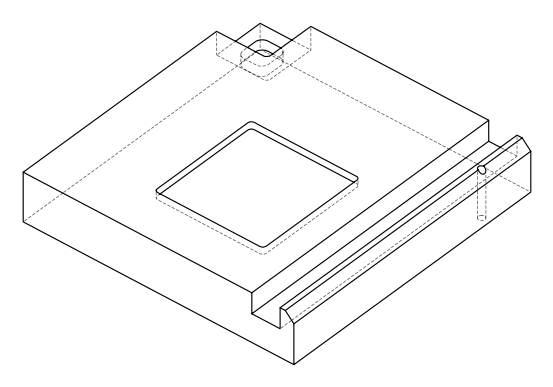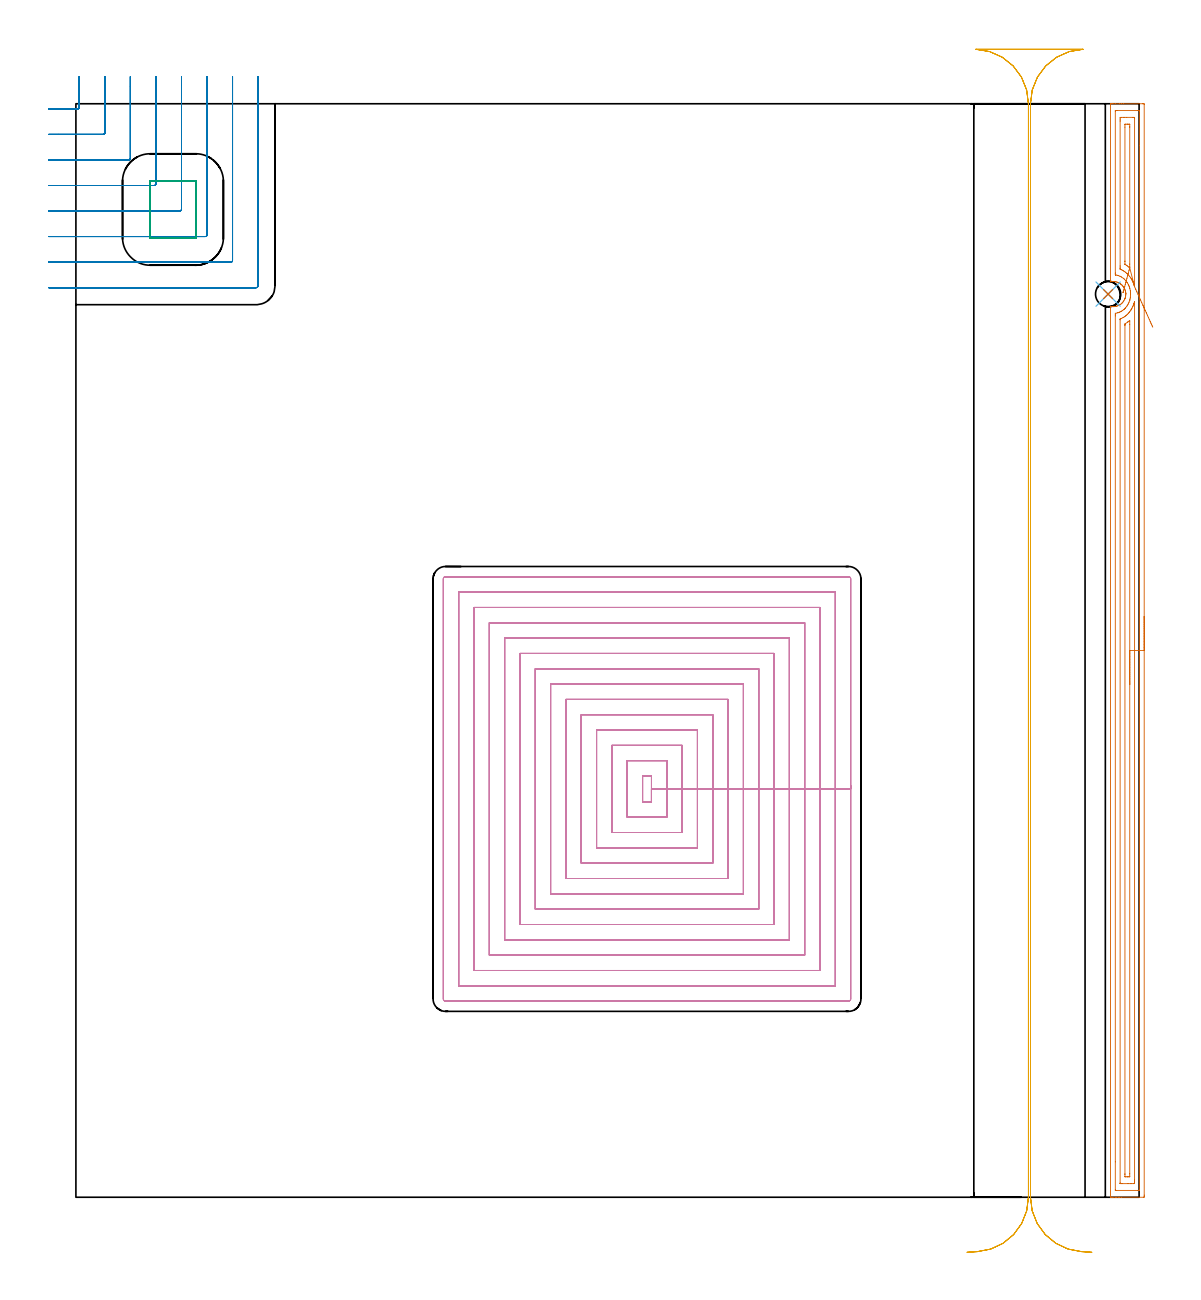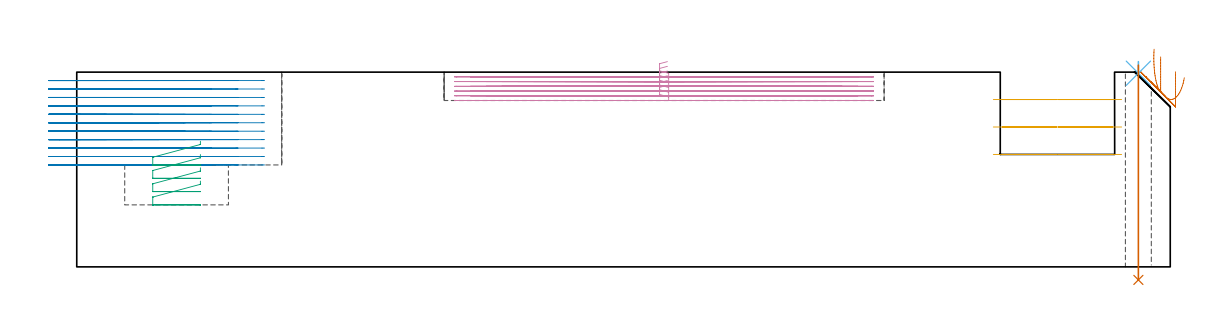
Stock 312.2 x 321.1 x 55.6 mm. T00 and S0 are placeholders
(PLAN: 7 operations, 6 tool changes, 74.8 min)
(1 AREA_MILL | FG_CHAMFER_SURFACE | UGT0205_001 | 10.59 min | 15744 mm3)
(2 MILL_CORNER_NOTCH_RECTANGULAR | CORNER_NOTCH_RECTANGULAR | NXT0201_013 | Follow Part, ap 2.5, ae 75% | 14.4 min | 91287 mm3)
(3 MILL_RECTANGULAR_POCKET | POCKET_RECTANGULAR_STRAIGHT | UGT0201_008 | Follow Part, ap 4, ae 75% | 0.92 min | 10403 mm3)
(4 MILL_RECTANGULAR_POCKET_1 | POCKET_RECTANGULAR_STRAIGHT_1 | UGT0201_014 | Follow Part, ap 1.5, ae 75% | 43.88 min | 132788 mm3)
(5 MILL_RECTANGULAR_SLOT | SLOT_RECTANGULAR | UGT0201_004 | Follow Part, ap 8, ae 75% | 4.71 min | 246013 mm3)
(6 SPOT_DRILL | STEP1HOLE | NXT0321_9005460120000 | 0.03 min | 0 mm3)
(7 DRILL_THROUGH_HOLE_INTO_CENTER | STEP1HOLE | UGT0301_194 | 0.25 min | 2324 mm3)
(TOOL UGT0205_001 | Chamfer Mill 20 x 3 x 45 deg. | D20 FL50 Z2)
(TOOL NXT0201_013 | ENDMILL 10mm | D10 FL30 Z4)
(TOOL UGT0201_008 | End Mill 16 mm | D16 FL32 Z4)
(TOOL UGT0201_014 | End mill 6 mm | D6 FL24 Z4)
(TOOL UGT0201_004 | End Mill 32 mm | D32 FL53 Z6)
(TOOL NXT0321_9005460120000 | NC Spot Drill, 142deg, 12mm, Carbide, Uncoated | D12 PA142 FL30 Z2)
(TOOL UGT0301_194 | Twist Drill 7.4 mm | D7.4 PA118 FL66 Z2)
(OP 1 AREA_MILL)
G17 G21 G94 G90
T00 M6
G54
G17 G0 G90 X313.7 Y170.55 S1061 M3
G43 Z65.6 H0
Z55.7
G94 G1 Y170.512 Z54.828 F250.
Y170.398 Z53.963
Y170.209 Z53.112
Y169.947 Z52.28
Y169.613 Z51.474
Y169.21 Z50.7
Y168.742 Z49.964
Y168.21 Z49.272
Y167.621 Z48.629
Y166.978 Z48.04
Y166.286 Z47.508
Y165.55 Z47.04
Y164.776 Z46.637
Y163.97 Z46.303
Y163.138 Z46.041
Y162.286 Z45.852
Y161.422 Z45.738
Y160.55 Z45.7
Y0.62
X313.697 Y0.246 Z45.702
X313.692 Y0.01 Z45.706
X313.453 Y0. Z45.944
X306.978 Z52.417
X306.434 Z52.963
X306.091 Z53.305
X305.548 Z53.848
X305.205 Z54.19
X304.519 Z54.88
X304.201 Z55.198
X303.829 Z55.562
X303.803 Y0.009 Z55.588
X303.8 Y0.173 Z55.6
Y261.512
X303.805 Y261.576 Z55.592
X303.899 Y261.569 Z55.498
X303.996 Y261.553 Z55.403
X304.2 Y261.528 Z55.199
X304.607 Y261.512 Z54.793
X305.049 Y261.539 Z54.35
X305.205 Y261.568 Z54.193
X305.487 Y261.62 Z53.91
X305.648 Y261.671 Z53.748
X305.935 Y261.763 Z53.463
X306.369 Y261.963 Z53.03
X306.534 Y262.063 Z52.865
X306.666 Y262.142 Z52.733
X306.949 Y262.346 Z52.45
X307.25 Y262.63 Z52.149
X307.273 Y262.657 Z52.126
X307.503 Y262.923 Z51.897
X307.726 Y263.239 Z51.672
X307.952 Y263.66 Z51.445
X308.001 Y263.781 Z51.397
X308.046 Y263.894 Z51.35
X308.131 Y264.099 Z51.269
X308.141 Y264.132 Z51.258
X308.197 Y264.352 Z51.203
X308.237 Y264.575 Z51.161
X308.243 Y264.639 Z51.153
X308.264 Y264.828 Z51.134
X308.283 Y265.025 Z51.109
X308.281 Y265.085 Z51.106
X308.279 Y265.264 Z51.105
X308.28 Y265.329 Z51.11
Y265.33
X308.279 Y265.443 Z51.111
Y265.47 Z51.112
Y265.473 Z51.113
X308.269 Y265.568 Z51.12
X308.266 Y265.622 Z51.127
X308.261 Y265.696 Z51.136
X308.221 Y265.918 Z51.176
X308.206 Y265.979 Z51.19
X308.141 Y266.258 Z51.259
X308.131 Y266.298 Z51.269
X308.035 Y266.558 Z51.365
X307.925 Y266.811 Z51.474
X307.892 Y266.872 Z51.507
X307.798 Y267.048 Z51.601
X307.695 Y267.214 Z51.705
X307.655 Y267.277 Z51.744
X307.568 Y267.393 Z51.828
X307.514 Y267.468 Z51.884
X307.495 Y267.495 Z51.904
X307.321 Y267.704 Z52.079
X307.25 Y267.777 Z52.15
X307.215 Y267.81 Z52.185
X307.046 Y267.967 Z52.354
X306.978 Y268.022 Z52.422
X306.832 Y268.142 Z52.568
X306.731 Y268.213 Z52.668
X306.604 Y268.301 Z52.793
X306.534 Y268.343 Z52.861
X306.367 Y268.444 Z53.029
X306.24 Y268.511 Z53.156
X306.216 Y268.523 Z53.18
X306.064 Y268.597 Z53.334
X305.891 Y268.659 Z53.508
X305.778 Y268.7 Z53.62
X305.487 Y268.782 Z53.911
X305.205 Y268.833 Z54.193
X305.049 Y268.861 Z54.349
X304.771 Y268.878 Z54.627
X304.606 Y268.888 Z54.792
X304.283 Y268.881 Z55.114
X303.847 Y268.827 Z55.548
X303.805 Y268.824 Z55.59
X303.8 Y269.106 Z55.6
Y320.927
X303.803 Y321.091 Z55.588
X303.829 Y321.1 Z55.562
X304.202 Z55.198
X304.519 Z54.881
X305.205 Z54.19
X306.434 Z52.963
X306.978 Z52.417
X307.592 Z51.803
X313.181 Z46.216
X313.455 Y321.098 Z45.943
X313.692 Y321.09 Z45.706
X313.699 Y320.852 Z45.699
X313.7 Y160.55 Z45.7
X312.286 Z47.114
X312.285 Y2.186 Z47.115
X312.284 Y2.075 Z47.116
X312.281 Y2.021 Z47.119
X312.28 Y2.014 Z47.12
X312.268 Y2.01 Z47.132
X312.215 Y2.006 Z47.185
X311.812 Y2.001 Z47.588
X305.608 Y2. Z53.792
X305.352 Y2.004 Z54.048
X305.24 Y2.008 Z54.16
X305.223 Y2.01 Z54.177
X305.221 Y2.026 Z54.179
X305.217 Y2.077 Z54.183
X305.215 Y2.184 Z54.185
X305.214 Y10.411 Z54.186
Y258.822
X305.217 Y259.273 Z54.183
X305.22 Y259.494 Z54.18
X305.221 Y259.541 Z54.179
X305.265 Y259.554 Z54.135
X305.351 Y259.577 Z54.049
X305.973 Y259.725 Z53.427
X306.062 Y259.754 Z53.338
X306.091 Y259.764 Z53.309
X306.447 Y259.906 Z52.953
X306.688 Y260.016 Z52.712
X306.978 Y260.166 Z52.422
X307.257 Y260.336 Z52.143
X307.651 Y260.618 Z51.749
X307.765 Y260.717 Z51.635
X307.864 Y260.81 Z51.536
X308.097 Y261.041 Z51.303
X308.207 Y261.166 Z51.193
X308.495 Y261.512 Z50.905
X308.603 Y261.66 Z50.797
X308.75 Y261.872 Z50.65
X308.942 Y262.211 Z50.458
X309.047 Y262.405 Z50.353
X309.232 Y262.813 Z50.168
X309.421 Y263.299 Z49.979
X309.444 Y263.363 Z49.956
X309.46 Y263.417 Z49.94
X309.472 Y263.464 Z49.928
X309.547 Y263.79 Z49.853
X309.627 Y264.201 Z49.773
X309.636 Y264.275 Z49.764
X309.695 Y265.026 Z49.705
X309.697 Y265.085 Z49.703
X309.691 Y265.501 Z49.709
X309.663 Y265.952 Z49.737
X309.661 Y265.979 Z49.739
X309.636 Y266.16 Z49.764
X309.479 Y266.872 Z49.921
X309.424 Y267.087 Z49.976
X309.278 Y267.492 Z50.122
X309.162 Y267.766 Z50.238
X309.029 Y268.047 Z50.371
X308.75 Y268.533 Z50.65
X308.669 Y268.659 Z50.731
X308.472 Y268.94 Z50.928
X307.909 Y269.553 Z51.491
X307.864 Y269.595 Z51.536
X307.576 Y269.842 Z51.824
X306.978 Y270.241 Z52.422
X306.594 Y270.446 Z52.806
X306.091 Y270.64 Z53.309
X305.818 Y270.721 Z53.582
X305.398 Y270.813 Z54.002
X305.338 Y270.827 Z54.062
X305.274 Y270.842 Z54.126
X305.226 Y270.855 Z54.174
X305.221 Y270.898 Z54.179
X305.214 Y271.33 Z54.186
Y271.34
X305.215 Y318.914 Z54.185
X305.216 Y319.025 Z54.184
X305.219 Y319.079 Z54.181
X305.22 Y319.086 Z54.18
X305.232 Y319.09 Z54.168
X305.285 Y319.094 Z54.115
X305.689 Y319.099 Z53.711
X311.892 Y319.1 Z47.508
X312.149 Y319.096 Z47.251
X312.26 Y319.092 Z47.14
X312.277 Y319.09 Z47.123
X312.28 Y319.074 Z47.12
X312.283 Y319.023 Z47.117
X312.285 Y318.916 Z47.115
X312.286 Y308.818 Z47.114
Y160.55
X310.872 Z48.528
X310.871 Y5.087 Z48.529
X310.87 Y4.736 Z48.53
X310.867 Y4.194 Z48.533
X310.865 Y4.027 Z48.535
X310.706 Y4.009 Z48.694
X310.523 Y4.005 Z48.877
X309.828 Y4. Z49.572
X309.636 Z49.764
X308.942 Z50.458
X307.169 Z52.231
X306.978 Y4.002 Z52.422
X306.786 Y4.005 Z52.614
X306.659 Y4.01 Z52.741
X306.634 Y4.018 Z52.766
X306.633 Y4.035 Z52.767
X306.631 Y4.076 Z52.769
X306.629 Y4.194 Z52.771
Y257.667
X306.63 Y257.802 Z52.77
X306.633 Y257.869 Z52.767
X306.635 Y257.88 Z52.765
X306.654 Y257.893 Z52.746
X306.746 Y257.938 Z52.654
X306.908 Y258.008 Z52.492
X306.978 Y258.041 Z52.422
X307.498 Y258.306 Z51.902
X307.864 Y258.529 Z51.536
X308.041 Y258.653 Z51.359
X308.285 Y258.831 Z51.115
X308.536 Y259.047 Z50.864
X308.75 Y259.25 Z50.65
X308.987 Y259.486 Z50.413
X309.194 Y259.725 Z50.206
X309.394 Y259.969 Z50.006
X309.636 Y260.295 Z49.764
X309.768 Y260.485 Z49.632
X309.851 Y260.618 Z49.549
X310.094 Y261.05 Z49.306
X310.322 Y261.512 Z49.078
X310.385 Y261.65 Z49.015
X310.523 Y261.97 Z48.877
X310.643 Y262.284 Z48.757
X310.686 Y262.405 Z48.714
X310.733 Y262.555 Z48.667
X310.856 Y262.963 Z48.544
X310.867 Y262.976 Z48.533
X310.869 Y262.964 Z48.531
X310.87 Y262.948 Z48.53
X310.872 Y262.405 Z48.528
Y262.208
Y160.55
X309.457 Z49.943
Y6.874
X309.454 Y6.164 Z49.946
X309.451 Y6.06 Z49.949
X309.448 Y6.01 Z49.952
X309.4 Y6.008 Z50.
X309.183 Y6.004 Z50.217
X308.75 Y6. Z50.65
X308.731 Z50.669
X308.311 Y6.004 Z51.089
X308.102 Y6.008 Z51.298
X308.055 Y6.01 Z51.345
X308.05 Y6.043 Z51.35
X308.048 Y6.106 Z51.352
X308.043 Y6.693 Z51.357
Y6.874
Y255.97
X308.044 Y256.151 Z51.356
X308.047 Y256.329 Z51.353
X308.05 Y256.416 Z51.35
X308.061 Y256.45 Z51.339
X308.825 Y256.969 Z50.575
X308.928 Y257.044 Z50.472
X309.104 Y257.185 Z50.296
X309.323 Y257.36 Z50.077
X309.451 Y257.46 Z49.949
X309.455 Y257.227 Z49.945
X309.457 Y256.331 Z49.943
Y160.55
Y159.678 Z49.981
Y158.814 Z50.095
Y157.962 Z50.283
Y157.13 Z50.546
Y156.324 Z50.88
Y155.55 Z51.282
Y154.814 Z51.751
Y154.122 Z52.282
Y153.479 Z52.872
Y152.89 Z53.515
Y152.358 Z54.207
Y151.89 Z54.943
Y151.487 Z55.716
Y151.153 Z56.522
Y150.891 Z57.354
Y150.702 Z58.206
Y150.588 Z59.071
Y150.55 Z59.943
G0 Z65.6
X316.216 Y255.489
Z53.992
G1 X316.066 Y255.823 Z53.2
X315.889 Y256.218 Z52.443
X315.684 Y256.672 Z51.726
X315.455 Y257.182 Z51.056
X315.203 Y257.742 Z50.437
X314.93 Y258.35 Z49.874
X314.638 Y259. Z49.371
X314.329 Y259.688 Z48.932
X314.005 Y260.408 Z48.561
X313.669 Y261.154 Z48.259
X313.324 Y261.922 Z48.031
X312.972 Y262.705 Z47.876
X312.616 Y263.498 Z47.797
X312.258 Y264.293 Z47.794
X311.901 Y265.086 Z47.867
X311.549 Y265.87 Z48.015
X311.203 Y266.64 Z48.238
X310.866 Y267.388 Z48.534
X310.853 Y267.418 Z48.547
X310.843 Y267.443 Z48.557
X310.754 Y267.766 Z48.646
X310.523 Y268.447 Z48.877
X310.438 Y268.659 Z48.962
X310.375 Y268.808 Z49.025
X310.135 Y269.292 Z49.265
X309.988 Y269.553 Z49.412
X309.857 Y269.774 Z49.543
X309.636 Y270.116 Z49.764
X309.393 Y270.446 Z50.007
X308.75 Y271.154 Z50.65
X308.549 Y271.34 Z50.851
X308.173 Y271.646 Z51.227
X307.864 Y271.859 Z51.536
X307.645 Y272.006 Z51.755
X307.259 Y272.233 Z52.141
X306.978 Y272.368 Z52.422
X306.669 Y272.507 Z52.731
X306.641 Y272.52 Z52.759
X306.635 Y272.565 Z52.765
X306.632 Y272.658 Z52.768
X306.629 Y272.776 Z52.771
Y273.127
X306.628 Y273.479 Z52.772
X306.629 Y316.013 Z52.771
X306.63 Y316.364 Z52.77
X306.633 Y316.906 Z52.767
X306.635 Y317.073 Z52.765
X306.795 Y317.091 Z52.605
X306.978 Y317.095 Z52.422
X307.672 Y317.1 Z51.728
X307.864 Z51.536
X308.558 Z50.842
X310.331 Z49.069
X310.523 Y317.098 Z48.877
X310.714 Y317.095 Z48.686
X310.841 Y317.09 Z48.559
X310.866 Y317.082 Z48.534
X310.867 Y317.065 Z48.533
X310.87 Y317.024 Z48.53
X310.871 Y316.906 Z48.529
Y267.766
X310.87 Y267.438 Z48.53
X310.869 Y267.416 Z48.531
X310.866 Y267.388 Z48.534
X309.445 Y272.923 Z49.955
X309.416 Y272.945 Z49.984
X309.384 Y272.97 Z50.016
X309.195 Y273.127 Z50.205
X308.75 Y273.474 Z50.65
X308.43 Y273.698 Z50.97
X308.069 Y273.943 Z51.331
X308.049 Y273.959 Z51.351
X308.047 Y273.977 Z51.353
X308.045 Y274.02 Z51.355
X308.043 Y274.733 Z51.357
Y274.914
Y314.226
X308.046 Y314.936 Z51.354
X308.049 Y315.04 Z51.351
X308.052 Y315.09 Z51.348
X308.1 Y315.092 Z51.3
X308.317 Y315.096 Z51.083
X308.75 Y315.1 Z50.65
X308.769 Z50.631
X309.189 Y315.096 Z50.211
X309.398 Y315.092 Z50.002
X309.445 Y315.09 Z49.955
X309.45 Y315.057 Z49.95
X309.452 Y314.994 Z49.948
X309.457 Y314.407 Z49.943
Y314.226
Y274.02
X309.456 Y273.308 Z49.944
X309.454 Y273.127 Z49.946
X309.45 Y272.943 Z49.95
X309.445 Y272.923 Z49.955
X309.23 Y272.117 Z50.209
X309.021 Y271.336 Z50.536
X308.821 Y270.584 Z50.931
X308.63 Y269.869 Z51.393
X308.45 Y269.196 Z51.918
X308.283 Y268.569 Z52.501
X308.129 Y267.994 Z53.139
X307.99 Y267.475 Z53.826
X307.868 Y267.015 Z54.557
X307.762 Y266.619 Z55.327
X307.674 Y266.289 Z56.13
X307.604 Y266.028 Z56.96
X307.553 Y265.838 Z57.81
X307.522 Y265.72 Z58.673
X307.51 Y265.676 Z59.544
X307.518 Y265.705 Z60.416
X307.545 Y265.807 Z61.282
X307.592 Y265.982 Z62.136
G0 Z65.6
M5
M2
(OP 2 MILL_CORNER_NOTCH_RECTANGULAR)
G17 G21 G94 G90
T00 M6
G54
G17 G0 G90 X-8. Y319.6 S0 M3
G43 Z65.6 H0
Z53.191
G94 G1 X-5. F250.
X0.504 F500.
G3 X1. Y320.096 R0.5
G1 Y326.1
Y329.1 F250.
G0 Z65.6
X-8. Y312.1
Z53.191
G1 X-5.
X8.004 F500.
G3 X8.5 Y312.596 R0.5
G1 Y326.1
Y329.1 F250.
G0 Z65.6
X-8. Y304.6
Z53.191
G1 X-5.
X15.504 F500.
G3 X16. Y305.096 R0.5
G1 Y326.1
Y329.1 F250.
G0 Z65.6
X-8. Y297.1
Z53.191
G1 X-5.
X23.003 F500.
G3 X23.5 Y297.597 R0.5
G1 Y326.1
Y329.1 F250.
G0 Z65.6
X-8. Y289.6
Z53.191
G1 X-5.
X30.503 F500.
G3 X31. Y290.097 R0.5
G1 Y326.1
Y329.1 F250.
G0 Z65.6
X-8. Y282.1
Z53.191
G1 X-5.
X38.003 F500.
G3 X38.5 Y282.597 R0.5
G1 Y326.1
Y329.1 F250.
G0 Z65.6
X-8. Y274.6
Z53.191
G1 X-5.
X45.503 F500.
G3 X46. Y275.097 R0.5
G1 Y326.1
Y329.1 F250.
G0 Z65.6
X-8. Y267.1
Z53.191
G1 X-5.
X52.9 F500.
G3 X53.5 Y267.7 R0.6
G1 Y326.1
Y329.1 F250.
G0 Z65.6
X-8. Y319.6
Z50.782
G1 X-5.
X0.504 F500.
G3 X1. Y320.096 R0.5
G1 Y326.1
Y329.1 F250.
G0 Z65.6
X-8. Y312.1
Z50.782
G1 X-5.
X8.004 F500.
G3 X8.5 Y312.596 R0.5
G1 Y326.1
Y329.1 F250.
G0 Z65.6
X-8. Y304.6
Z50.782
G1 X-5.
X15.504 F500.
G3 X16. Y305.096 R0.5
G1 Y326.1
Y329.1 F250.
G0 Z65.6
X-8. Y297.1
Z50.782
G1 X-5.
X23.003 F500.
G3 X23.5 Y297.597 R0.5
G1 Y326.1
Y329.1 F250.
G0 Z65.6
X-8. Y289.6
Z50.782
G1 X-5.
X30.503 F500.
G3 X31. Y290.097 R0.5
G1 Y326.1
Y329.1 F250.
G0 Z65.6
X-8. Y282.1
Z50.782
G1 X-5.
X38.003 F500.
G3 X38.5 Y282.597 R0.5
G1 Y326.1
Y329.1 F250.
G0 Z65.6
X-8. Y274.6
Z50.782
G1 X-5.
X45.503 F500.
G3 X46. Y275.097 R0.5
G1 Y326.1
Y329.1 F250.
G0 Z65.6
X-8. Y267.1
Z50.782
G1 X-5.
X52.9 F500.
G3 X53.5 Y267.7 R0.6
G1 Y326.1
Y329.1 F250.
G0 Z65.6
X-8. Y319.6
Z48.373
G1 X-5.
X0.504 F500.
G3 X1. Y320.096 R0.5
G1 Y326.1
Y329.1 F250.
G0 Z65.6
X-8. Y312.1
Z48.373
G1 X-5.
X8.004 F500.
G3 X8.5 Y312.596 R0.5
G1 Y326.1
Y329.1 F250.
G0 Z65.6
X-8. Y304.6
Z48.373
G1 X-5.
X15.504 F500.
G3 X16. Y305.096 R0.5
G1 Y326.1
Y329.1 F250.
G0 Z65.6
X-8. Y297.1
Z48.373
G1 X-5.
X23.003 F500.
G3 X23.5 Y297.597 R0.5
G1 Y326.1
Y329.1 F250.
G0 Z65.6
X-8. Y289.6
Z48.373
G1 X-5.
X30.503 F500.
G3 X31. Y290.097 R0.5
G1 Y326.1
Y329.1 F250.
G0 Z65.6
X-8. Y282.1
Z48.373
G1 X-5.
X38.003 F500.
G3 X38.5 Y282.597 R0.5
G1 Y326.1
Y329.1 F250.
G0 Z65.6
X-8. Y274.6
Z48.373
G1 X-5.
X45.503 F500.
G3 X46. Y275.097 R0.5
G1 Y326.1
Y329.1 F250.
G0 Z65.6
X-8. Y267.1
Z48.373
G1 X-5.
X52.9 F500.
G3 X53.5 Y267.7 R0.6
G1 Y326.1
Y329.1 F250.
G0 Z65.6
X-8. Y319.6
Z45.964
G1 X-5.
X0.504 F500.
G3 X1. Y320.096 R0.5
G1 Y326.1
Y329.1 F250.
G0 Z65.6
X-8. Y312.1
Z45.964
G1 X-5.
X8.004 F500.
G3 X8.5 Y312.596 R0.5
G1 Y326.1
Y329.1 F250.
G0 Z65.6
X-8. Y304.6
Z45.964
G1 X-5.
X15.504 F500.
G3 X16. Y305.096 R0.5
G1 Y326.1
Y329.1 F250.
G0 Z65.6
X-8. Y297.1
Z45.964
G1 X-5.
X23.003 F500.
G3 X23.5 Y297.597 R0.5
G1 Y326.1
Y329.1 F250.
G0 Z65.6
X-8. Y289.6
Z45.964
G1 X-5.
X30.503 F500.
G3 X31. Y290.097 R0.5
G1 Y326.1
Y329.1 F250.
G0 Z65.6
X-8. Y282.1
Z45.964
G1 X-5.
X38.003 F500.
G3 X38.5 Y282.597 R0.5
G1 Y326.1
Y329.1 F250.
G0 Z65.6
X-8. Y274.6
Z45.964
G1 X-5.
X45.503 F500.
G3 X46. Y275.097 R0.5
G1 Y326.1
Y329.1 F250.
G0 Z65.6
X-8. Y267.1
Z45.964
G1 X-5.
X52.9 F500.
G3 X53.5 Y267.7 R0.6
G1 Y326.1
Y329.1 F250.
G0 Z65.6
X-8. Y319.6
Z43.554
G1 X-5.
X0.504 F500.
G3 X1. Y320.096 R0.5
G1 Y326.1
Y329.1 F250.
G0 Z65.6
X-8. Y312.1
Z43.554
G1 X-5.
X8.004 F500.
G3 X8.5 Y312.596 R0.5
G1 Y326.1
Y329.1 F250.
G0 Z65.6
X-8. Y304.6
Z43.554
G1 X-5.
X15.504 F500.
G3 X16. Y305.096 R0.5
G1 Y326.1
Y329.1 F250.
G0 Z65.6
X-8. Y297.1
Z43.554
G1 X-5.
X23.003 F500.
G3 X23.5 Y297.597 R0.5
G1 Y326.1
Y329.1 F250.
G0 Z65.6
X-8. Y289.6
Z43.554
G1 X-5.
X30.503 F500.
G3 X31. Y290.097 R0.5
G1 Y326.1
Y329.1 F250.
G0 Z65.6
X-8. Y282.1
Z43.554
G1 X-5.
X38.003 F500.
G3 X38.5 Y282.597 R0.5
G1 Y326.1
Y329.1 F250.
G0 Z65.6
X-8. Y274.6
Z43.554
G1 X-5.
X45.503 F500.
G3 X46. Y275.097 R0.5
G1 Y326.1
Y329.1 F250.
G0 Z65.6
X-8. Y267.1
Z43.554
G1 X-5.
X52.9 F500.
G3 X53.5 Y267.7 R0.6
G1 Y326.1
Y329.1 F250.
G0 Z65.6
X-8. Y319.6
Z41.145
G1 X-5.
X0.504 F500.
G3 X1. Y320.096 R0.5
G1 Y326.1
Y329.1 F250.
G0 Z65.6
X-8. Y312.1
Z41.145
G1 X-5.
X8.004 F500.
G3 X8.5 Y312.596 R0.5
G1 Y326.1
Y329.1 F250.
G0 Z65.6
X-8. Y304.6
Z41.145
G1 X-5.
X15.504 F500.
G3 X16. Y305.096 R0.5
G1 Y326.1
Y329.1 F250.
G0 Z65.6
X-8. Y297.1
Z41.145
G1 X-5.
X23.003 F500.
G3 X23.5 Y297.597 R0.5
G1 Y326.1
Y329.1 F250.
G0 Z65.6
X-8. Y289.6
Z41.145
G1 X-5.
X30.503 F500.
G3 X31. Y290.097 R0.5
G1 Y326.1
Y329.1 F250.
G0 Z65.6
X-8. Y282.1
Z41.145
G1 X-5.
X38.003 F500.
G3 X38.5 Y282.597 R0.5
G1 Y326.1
Y329.1 F250.
G0 Z65.6
X-8. Y274.6
Z41.145
G1 X-5.
X45.503 F500.
G3 X46. Y275.097 R0.5
G1 Y326.1
Y329.1 F250.
G0 Z65.6
X-8. Y267.1
Z41.145
G1 X-5.
X52.9 F500.
G3 X53.5 Y267.7 R0.6
G1 Y326.1
Y329.1 F250.
G0 Z65.6
X-8. Y319.6
Z38.736
G1 X-5.
X0.504 F500.
G3 X1. Y320.096 R0.5
G1 Y326.1
Y329.1 F250.
G0 Z65.6
X-8. Y312.1
Z38.736
G1 X-5.
X8.004 F500.
G3 X8.5 Y312.596 R0.5
G1 Y326.1
Y329.1 F250.
G0 Z65.6
X-8. Y304.6
Z38.736
G1 X-5.
X15.504 F500.
G3 X16. Y305.096 R0.5
G1 Y326.1
Y329.1 F250.
G0 Z65.6
X-8. Y297.1
Z38.736
G1 X-5.
X23.003 F500.
G3 X23.5 Y297.597 R0.5
G1 Y326.1
Y329.1 F250.
G0 Z65.6
X-8. Y289.6
Z38.736
G1 X-5.
X30.503 F500.
G3 X31. Y290.097 R0.5
G1 Y326.1
Y329.1 F250.
G0 Z65.6
X-8. Y282.1
Z38.736
G1 X-5.
X38.003 F500.
G3 X38.5 Y282.597 R0.5
G1 Y326.1
Y329.1 F250.
G0 Z65.6
X-8. Y274.6
Z38.736
G1 X-5.
X45.503 F500.
G3 X46. Y275.097 R0.5
G1 Y326.1
Y329.1 F250.
G0 Z65.6
X-8. Y267.1
Z38.736
G1 X-5.
X52.9 F500.
G3 X53.5 Y267.7 R0.6
G1 Y326.1
Y329.1 F250.
G0 Z65.6
X-8. Y319.6
Z36.327
G1 X-5.
X0.504 F500.
G3 X1. Y320.096 R0.5
G1 Y326.1
Y329.1 F250.
G0 Z65.6
X-8. Y312.1
Z36.327
G1 X-5.
X8.004 F500.
G3 X8.5 Y312.596 R0.5
G1 Y326.1
Y329.1 F250.
G0 Z65.6
X-8. Y304.6
Z36.327
G1 X-5.
X15.504 F500.
G3 X16. Y305.096 R0.5
G1 Y326.1
Y329.1 F250.
G0 Z65.6
X-8. Y297.1
Z36.327
G1 X-5.
X23.003 F500.
G3 X23.5 Y297.597 R0.5
G1 Y326.1
Y329.1 F250.
G0 Z65.6
X-8. Y289.6
Z36.327
G1 X-5.
X30.503 F500.
G3 X31. Y290.097 R0.5
G1 Y326.1
Y329.1 F250.
G0 Z65.6
X-8. Y282.1
Z36.327
G1 X-5.
X38.003 F500.
G3 X38.5 Y282.597 R0.5
G1 Y326.1
Y329.1 F250.
G0 Z65.6
X-8. Y274.6
Z36.327
G1 X-5.
X45.503 F500.
G3 X46. Y275.097 R0.5
G1 Y326.1
Y329.1 F250.
G0 Z65.6
X-8. Y267.1
Z36.327
G1 X-5.
X52.9 F500.
G3 X53.5 Y267.7 R0.6
G1 Y326.1
Y329.1 F250.
G0 Z65.6
X-8. Y319.6
Z33.918
G1 X-5.
X0.504 F500.
G3 X1. Y320.096 R0.5
G1 Y326.1
Y329.1 F250.
G0 Z65.6
X-8. Y312.1
Z33.918
G1 X-5.
X8.004 F500.
G3 X8.5 Y312.596 R0.5
G1 Y326.1
Y329.1 F250.
G0 Z65.6
X-8. Y304.6
Z33.918
G1 X-5.
X15.504 F500.
G3 X16. Y305.096 R0.5
G1 Y326.1
Y329.1 F250.
G0 Z65.6
X-8. Y297.1
Z33.918
G1 X-5.
X23.003 F500.
G3 X23.5 Y297.597 R0.5
G1 Y326.1
Y329.1 F250.
G0 Z65.6
X-8. Y289.6
Z33.918
G1 X-5.
X30.503 F500.
G3 X31. Y290.097 R0.5
G1 Y326.1
Y329.1 F250.
G0 Z65.6
X-8. Y282.1
Z33.918
G1 X-5.
X38.003 F500.
G3 X38.5 Y282.597 R0.5
G1 Y326.1
Y329.1 F250.
G0 Z65.6
X-8. Y274.6
Z33.918
G1 X-5.
X45.503 F500.
G3 X46. Y275.097 R0.5
G1 Y326.1
Y329.1 F250.
G0 Z65.6
X-8. Y267.1
Z33.918
G1 X-5.
X52.9 F500.
G3 X53.5 Y267.7 R0.6
G1 Y326.1
Y329.1 F250.
G0 Z65.6
X-8. Y319.6
Z31.509
G1 X-5.
X0.504 F500.
G3 X1. Y320.096 R0.5
G1 Y326.1
Y329.1 F250.
G0 Z65.6
X-8. Y312.1
Z31.509
G1 X-5.
X8.004 F500.
G3 X8.5 Y312.596 R0.5
G1 Y326.1
Y329.1 F250.
G0 Z65.6
X-8. Y304.6
Z31.509
G1 X-5.
X15.504 F500.
G3 X16. Y305.096 R0.5
G1 Y326.1
Y329.1 F250.
G0 Z65.6
X-8. Y297.1
Z31.509
G1 X-5.
X23.003 F500.
G3 X23.5 Y297.597 R0.5
G1 Y326.1
Y329.1 F250.
G0 Z65.6
X-8. Y289.6
Z31.509
G1 X-5.
X30.503 F500.
G3 X31. Y290.097 R0.5
G1 Y326.1
Y329.1 F250.
G0 Z65.6
X-8. Y282.1
Z31.509
G1 X-5.
X38.003 F500.
G3 X38.5 Y282.597 R0.5
G1 Y326.1
Y329.1 F250.
G0 Z65.6
X-8. Y274.6
Z31.509
G1 X-5.
X45.503 F500.
G3 X46. Y275.097 R0.5
G1 Y326.1
Y329.1 F250.
G0 Z65.6
X-8. Y267.1
Z31.509
G1 X-5.
X52.9 F500.
G3 X53.5 Y267.7 R0.6
G1 Y326.1
Y329.1 F250.
G0 Z65.6
X-8. Y319.6
Z29.1
G1 X-5.
X0.504 F500.
G3 X1. Y320.096 R0.5
G1 Y326.1
Y329.1 F250.
G0 Z65.6
X-8. Y312.1
Z29.1
G1 X-5.
X8.004 F500.
G3 X8.5 Y312.596 R0.5
G1 Y326.1
Y329.1 F250.
G0 Z65.6
X-8. Y304.6
Z29.1
G1 X-5.
X15.504 F500.
G3 X16. Y305.096 R0.5
G1 Y326.1
Y329.1 F250.
G0 Z65.6
X-8. Y297.1
Z29.1
G1 X-5.
X23.003 F500.
G3 X23.5 Y297.597 R0.5
G1 Y326.1
Y329.1 F250.
G0 Z65.6
X-8. Y289.6
Z29.1
G1 X-5.
X30.503 F500.
G3 X31. Y290.097 R0.5
G1 Y326.1
Y329.1 F250.
G0 Z65.6
X-8. Y282.1
Z29.1
G1 X-5.
X38.003 F500.
G3 X38.5 Y282.597 R0.5
G1 Y326.1
Y329.1 F250.
G0 Z65.6
X-8. Y274.6
Z29.1
G1 X-5.
X45.503 F500.
G3 X46. Y275.097 R0.5
G1 Y326.1
Y329.1 F250.
G0 Z65.6
X-8. Y267.1
Z29.1
G1 X-5.
X52.9 F500.
G3 X53.5 Y267.7 R0.6
G1 Y326.1
Y329.1 F250.
G0 Z65.6
M5
M2
(OP 3 MILL_RECTANGULAR_POCKET)
G17 G21 G94 G90
T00 M6
G54
G17 G0 G90 X35.3 Y294.935 S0 M3
G43 Z65.6 H0
Z35.86
G94 G1 Y298.3 Z34.958 F250.
Y298.332 Z34.95
X35.274 Y298.374 Z34.937
X35.232 Y298.4 Z34.923
X21.768 Z31.316
X21.726 Y298.374 Z31.302
X21.7 Y298.332 Z31.289
Y298.3 Z31.281
Y290.05 Z29.07
Y281.8 F500.
X21.705 Y281.745
X21.745 Y281.705
X21.8 Y281.7
X35.2
X35.255 Y281.705
X35.295 Y281.745
X35.3 Y281.8
Y298.3
X35.295 Y298.355
X35.255 Y298.395
X35.2 Y298.4
X21.8
X21.745 Y298.395
X21.705 Y298.355
X21.7 Y298.3
Y290.05
Y289.05
G0 X35.3 Y294.935 Z32.07
G1 Y298.3 Z31.168 F250.
Y298.332 Z31.16
X35.274 Y298.374 Z31.147
X35.232 Y298.4 Z31.133
X21.768 Z27.526
X21.726 Y298.374 Z27.512
X21.7 Y298.332 Z27.499
Y298.3 Z27.491
Y290.05 Z25.28
Y281.8 F500.
X21.705 Y281.745
X21.745 Y281.705
X21.8 Y281.7
X35.2
X35.255 Y281.705
X35.295 Y281.745
X35.3 Y281.8
Y298.3
X35.295 Y298.355
X35.255 Y298.395
X35.2 Y298.4
X21.8
X21.745 Y298.395
X21.705 Y298.355
X21.7 Y298.3
Y290.05
Y289.05
G0 X35.3 Y294.935 Z28.28
G1 Y298.3 Z27.378 F250.
Y298.332 Z27.37
X35.274 Y298.374 Z27.357
X35.232 Y298.4 Z27.343
X21.768 Z23.736
X21.726 Y298.374 Z23.722
X21.7 Y298.332 Z23.709
Y298.3 Z23.701
Y290.05 Z21.49
Y281.8 F500.
X21.705 Y281.745
X21.745 Y281.705
X21.8 Y281.7
X35.2
X35.255 Y281.705
X35.295 Y281.745
X35.3 Y281.8
Y298.3
X35.295 Y298.355
X35.255 Y298.395
X35.2 Y298.4
X21.8
X21.745 Y298.395
X21.705 Y298.355
X21.7 Y298.3
Y290.05
Y289.05
G0 X35.3 Y294.935 Z24.49
G1 Y298.3 Z23.588 F250.
Y298.332 Z23.58
X35.274 Y298.374 Z23.567
X35.232 Y298.4 Z23.553
X21.768 Z19.946
X21.726 Y298.374 Z19.932
X21.7 Y298.332 Z19.919
Y298.3 Z19.911
Y290.05 Z17.7
Y281.8 F500.
X21.705 Y281.745
X21.745 Y281.705
X21.8 Y281.7
X35.2
X35.255 Y281.705
X35.295 Y281.745
X35.3 Y281.8
Y298.3
X35.295 Y298.355
X35.255 Y298.395
X35.2 Y298.4
X21.8
X21.745 Y298.395
X21.705 Y298.355
X21.7 Y298.3
Y290.05
Y289.05
G0 Z65.6
M5
M2
(OP 4 MILL_RECTANGULAR_POCKET_1)
G17 G21 G94 G90
T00 M6
G54
G17 G0 G90 X168.634 Y123.7 S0 M3
G43 Z65.6 H0
Z58.6
G94 G1 X166.4 Z58.001 F250.
Y116.1 Z55.965
X169. Z55.268
Y119.9 Z54.25
Y123.7 F500.
X166.4
Y116.1
X169.
Y119.9
X173.5
Y128.2
X161.9
Y111.6
X173.5
Y119.9
X178.
Y132.7
X157.4
Y107.1
X178.
Y119.9
X182.5
Y137.2
X152.9
Y102.6
X182.5
Y119.9
X187.
Y141.7
X148.4
Y98.1
X187.
Y119.9
X191.5
Y146.2
X143.9
Y93.6
X191.5
Y119.9
X196.
Y150.7
X139.4
Y89.1
X196.
Y119.9
X200.5
Y155.2
X134.9
Y84.6
X200.5
Y119.9
X205.
Y159.7
X130.4
Y80.1
X205.
Y119.9
X209.5
Y164.2
X125.9
Y75.6
X209.5
Y119.9
X214.
Y168.7
X121.4
Y71.1
X214.
Y119.9
X218.5
Y173.2
X116.9
Y66.6
X218.5
Y119.9
X223.
Y177.7
X112.4
Y62.1
X223.
Y119.9
X227.5
Y181.6
G3 X226.9 Y182.2 R0.6
G1 X108.5
G3 X107.9 Y181.6 R0.6
G1 Y58.2
G3 X108.5 Y57.6 R0.6
G1 X226.9
G3 X227.5 Y58.2 R0.6
G1 Y119.9
Y120.9
G0 X168.634 Y123.7 Z57.25
G1 X166.4 Z56.651 F250.
Y116.1 Z54.615
X169. Z53.918
Y119.9 Z52.9
Y123.7 F500.
X166.4
Y116.1
X169.
Y119.9
X173.5
Y128.2
X161.9
Y111.6
X173.5
Y119.9
X178.
Y132.7
X157.4
Y107.1
X178.
Y119.9
X182.5
Y137.2
X152.9
Y102.6
X182.5
Y119.9
X187.
Y141.7
X148.4
Y98.1
X187.
Y119.9
X191.5
Y146.2
X143.9
Y93.6
X191.5
Y119.9
X196.
Y150.7
X139.4
Y89.1
X196.
Y119.9
X200.5
Y155.2
X134.9
Y84.6
X200.5
Y119.9
X205.
Y159.7
X130.4
Y80.1
X205.
Y119.9
X209.5
Y164.2
X125.9
Y75.6
X209.5
Y119.9
X214.
Y168.7
X121.4
Y71.1
X214.
Y119.9
X218.5
Y173.2
X116.9
Y66.6
X218.5
Y119.9
X223.
Y177.7
X112.4
Y62.1
X223.
Y119.9
X227.5
Y181.6
G3 X226.9 Y182.2 R0.6
G1 X108.5
G3 X107.9 Y181.6 R0.6
G1 Y58.2
G3 X108.5 Y57.6 R0.6
G1 X226.9
G3 X227.5 Y58.2 R0.6
G1 Y119.9
Y120.9
G0 X168.634 Y123.7 Z55.9
G1 X166.4 Z55.301 F250.
Y116.1 Z53.265
X169. Z52.568
Y119.9 Z51.55
Y123.7 F500.
X166.4
Y116.1
X169.
Y119.9
X173.5
Y128.2
X161.9
Y111.6
X173.5
Y119.9
X178.
Y132.7
X157.4
Y107.1
X178.
Y119.9
X182.5
Y137.2
X152.9
Y102.6
X182.5
Y119.9
X187.
Y141.7
X148.4
Y98.1
X187.
Y119.9
X191.5
Y146.2
X143.9
Y93.6
X191.5
Y119.9
X196.
Y150.7
X139.4
Y89.1
X196.
Y119.9
X200.5
Y155.2
X134.9
Y84.6
X200.5
Y119.9
X205.
Y159.7
X130.4
Y80.1
X205.
Y119.9
X209.5
Y164.2
X125.9
Y75.6
X209.5
Y119.9
X214.
Y168.7
X121.4
Y71.1
X214.
Y119.9
X218.5
Y173.2
X116.9
Y66.6
X218.5
Y119.9
X223.
Y177.7
X112.4
Y62.1
X223.
Y119.9
X227.5
Y181.6
G3 X226.9 Y182.2 R0.6
G1 X108.5
G3 X107.9 Y181.6 R0.6
G1 Y58.2
G3 X108.5 Y57.6 R0.6
G1 X226.9
G3 X227.5 Y58.2 R0.6
G1 Y119.9
Y120.9
G0 X168.634 Y123.7 Z54.55
G1 X166.4 Z53.951 F250.
Y116.1 Z51.915
X169. Z51.218
Y119.9 Z50.2
Y123.7 F500.
X166.4
Y116.1
X169.
Y119.9
X173.5
Y128.2
X161.9
Y111.6
X173.5
Y119.9
X178.
Y132.7
X157.4
Y107.1
X178.
Y119.9
X182.5
Y137.2
X152.9
Y102.6
X182.5
Y119.9
X187.
Y141.7
X148.4
Y98.1
X187.
Y119.9
X191.5
Y146.2
X143.9
Y93.6
X191.5
Y119.9
X196.
Y150.7
X139.4
Y89.1
X196.
Y119.9
X200.5
Y155.2
X134.9
Y84.6
X200.5
Y119.9
X205.
Y159.7
X130.4
Y80.1
X205.
Y119.9
X209.5
Y164.2
X125.9
Y75.6
X209.5
Y119.9
X214.
Y168.7
X121.4
Y71.1
X214.
Y119.9
X218.5
Y173.2
X116.9
Y66.6
X218.5
Y119.9
X223.
Y177.7
X112.4
Y62.1
X223.
Y119.9
X227.5
Y181.6
G3 X226.9 Y182.2 R0.6
G1 X108.5
G3 X107.9 Y181.6 R0.6
G1 Y58.2
G3 X108.5 Y57.6 R0.6
G1 X226.9
G3 X227.5 Y58.2 R0.6
G1 Y119.9
Y120.9
G0 X168.634 Y123.7 Z53.2
G1 X166.4 Z52.601 F250.
Y116.1 Z50.565
X169. Z49.868
Y119.9 Z48.85
Y123.7 F500.
X166.4
Y116.1
X169.
Y119.9
X173.5
Y128.2
X161.9
Y111.6
X173.5
Y119.9
X178.
Y132.7
X157.4
Y107.1
X178.
Y119.9
X182.5
Y137.2
X152.9
Y102.6
X182.5
Y119.9
X187.
Y141.7
X148.4
Y98.1
X187.
Y119.9
X191.5
Y146.2
X143.9
Y93.6
X191.5
Y119.9
X196.
Y150.7
X139.4
Y89.1
X196.
Y119.9
X200.5
Y155.2
X134.9
Y84.6
X200.5
Y119.9
X205.
Y159.7
X130.4
Y80.1
X205.
Y119.9
X209.5
Y164.2
X125.9
Y75.6
X209.5
Y119.9
X214.
Y168.7
X121.4
Y71.1
X214.
Y119.9
X218.5
Y173.2
X116.9
Y66.6
X218.5
Y119.9
X223.
Y177.7
X112.4
Y62.1
X223.
Y119.9
X227.5
Y181.6
G3 X226.9 Y182.2 R0.6
G1 X108.5
G3 X107.9 Y181.6 R0.6
G1 Y58.2
G3 X108.5 Y57.6 R0.6
G1 X226.9
G3 X227.5 Y58.2 R0.6
G1 Y119.9
Y120.9
G0 X168.634 Y123.7 Z51.85
G1 X166.4 Z51.251 F250.
Y116.1 Z49.215
X169. Z48.518
Y119.9 Z47.5
Y123.7 F500.
X166.4
Y116.1
X169.
Y119.9
X173.5
Y128.2
X161.9
Y111.6
X173.5
Y119.9
X178.
Y132.7
X157.4
Y107.1
X178.
Y119.9
X182.5
Y137.2
X152.9
Y102.6
X182.5
Y119.9
X187.
Y141.7
X148.4
Y98.1
X187.
Y119.9
X191.5
Y146.2
X143.9
Y93.6
X191.5
Y119.9
X196.
Y150.7
X139.4
Y89.1
X196.
Y119.9
X200.5
Y155.2
X134.9
Y84.6
X200.5
Y119.9
X205.
Y159.7
X130.4
Y80.1
X205.
Y119.9
X209.5
Y164.2
X125.9
Y75.6
X209.5
Y119.9
X214.
Y168.7
X121.4
Y71.1
X214.
Y119.9
X218.5
Y173.2
X116.9
Y66.6
X218.5
Y119.9
X223.
Y177.7
X112.4
Y62.1
X223.
Y119.9
X227.5
Y181.6
G3 X226.9 Y182.2 R0.6
G1 X108.5
G3 X107.9 Y181.6 R0.6
G1 Y58.2
G3 X108.5 Y57.6 R0.6
G1 X226.9
G3 X227.5 Y58.2 R0.6
G1 Y119.9
Y120.9
G0 Z65.6
M5
M2
(OP 5 MILL_RECTANGULAR_SLOT)
G17 G21 G94 G90
T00 M6
G54
G17 G0 G90 X298.315 Y-16.154 S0 M3
G43 Z65.6 H0
Z47.767
G94 G1 X295.321 Y-15.97 F250.
G2 X280.3 Y0. R16. F500.
G1 Y321.1
G2 X295.734 Y337.09 R16.
G1 X264.266
G2 X279.7 Y321.1 R16.
G1 Y0.
G2 X264.679 Y-15.97 R16.
G1 X261.685 Y-16.154 F250.
G0 X298.315 Z39.933
G1 X295.321 Y-15.97
G2 X280.3 Y0. R16. F500.
G1 Y321.1
G2 X295.734 Y337.09 R16.
G1 X264.266
G2 X279.7 Y321.1 R16.
G1 Y0.
G2 X264.679 Y-15.97 R16.
G1 X261.685 Y-16.154 F250.
G0 X298.315 Z32.1
G1 X295.321 Y-15.97
G2 X280.3 Y0. R16. F500.
G1 Y321.1
G2 X295.734 Y337.09 R16.
G1 X264.266
G2 X279.7 Y321.1 R16.
G1 Y0.
G2 X264.679 Y-15.97 R16.
G1 X261.685 Y-16.154 F250.
G0 Z65.6
M5
M2
(OP 6 SPOT_DRILL)
G17 G21 G94 G90
T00 M6
G54
G17 G0 G90 X303.1 Y265.2 S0 M3
G43 Z65.6 H0
G94 G81 G98 Z55.281 F250. R58.6
G80
M5
M2
(OP 7 DRILL_THROUGH_HOLE_INTO_CENTER)
G17 G21 G94 G90
T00 M6
G54
G17 G0 G90 X303.1 Y265.2 S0 M3
G43 Z65.6 H0
G94 G73 G98 Z-3.723 F250. Q6.591 R57.6
G80
M5
M2
